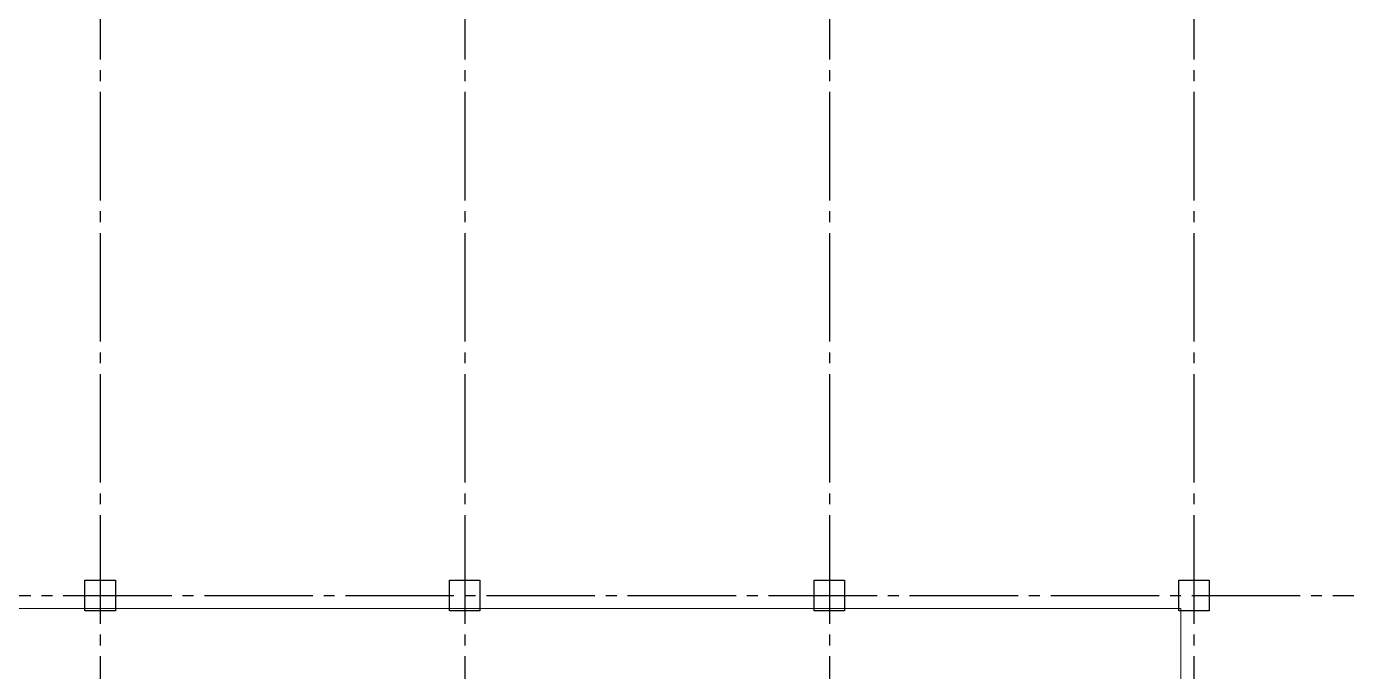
# Model space of a CAD drawing. Extents: x -18489 to 27370, y -8745 to 11880.
# Drawn here: x 6670 to 9712, y 7325 to 8811 of the extents above; entities that cross this region are included whole.
import ezdxf
from ezdxf.enums import TextEntityAlignment as Align

# ---------------------------------------------------------------- set-up
doc = ezdxf.new("R2010")
doc.units = 0
doc.header["$LTSCALE"] = 100
doc.linetypes.add('X-S-FAB-L10$0$COL-CEN-LIN', pattern=[3.25, 2.5, -0.25, 0.25, -0.25])
for name, color, linetype in [('X-S-FAB-L10$0$0-DIM-TXT', 8, 'Continuous'), ('X-S-FAB-L10$0$BLOCK', 8, 'Continuous'), ('X-S-FAB-L10$0$CCL', 8, 'X-S-FAB-L10$0$COL-CEN-LIN'), ('X-S-FAB-L10$0$COL-S', 8, 'Continuous'), ('X-S-FAB-L10$0$S-FNDN', 8, 'Continuous')]:
    doc.layers.add(name, color=color, linetype=linetype)
doc.styles.add('X-S-FAB-L10$0$CHINA', font='simplex.shx', dxfattribs={"width": 0.75, "bigfont": 'chineset.shx'})
doc.styles.add('X-S-FAB-L10$0$Standard', font='', dxfattribs={"width": 0.8})
doc.styles.add('X-S-FAB-L10$0$TG_NOTE_TEXT', font='simplex.shx', dxfattribs={"width": 0.75, "bigfont": 'chineset.shx'})
doc.styles.get('X-S-FAB-L10$0$Standard').set_extended_font_data('Microsoft JhengHei')

# ---------------------------------------------------------------- blocks, each defined once
blk = doc.blocks.new('X-S-FAB-L10$0$FAB2-L05')
at = {"layer": 'X-S-FAB-L10$0$CCL'}
for p, q in [((-19320, 11005), (-19320, 0)), ((-18480, 11005), (-18480, 0)), ((-17640, 11005), (-17640, 0)), ((-16800, 11005), (-16800, 0)), ((-26880, 8220), (1210, 8220))]:
    blk.add_line(p, q, dxfattribs=at)
at = {"layer": 'X-S-FAB-L10$0$COL-S'}
for points in [[(-19355, 8255), (-19285, 8255), (-19285, 8185), (-19355, 8185)], [(-18515, 8255), (-18445, 8255), (-18445, 8185), (-18515, 8185)], [(-17675, 8255), (-17605, 8255), (-17605, 8185), (-17675, 8185)], [(-16835, 8255), (-16765, 8255), (-16765, 8185), (-16835, 8185)]]:
    blk.add_lwpolyline(points, close=True, dxfattribs=at)
blk = doc.blocks.new('X-S-FAB-L10')
at = {"layer": 'X-S-FAB-L10$0$COL-S'}
for p, q in [((6805, 7535), (6875, 7535)), ((6805, 7465), (6805, 7535)), ((6875, 7535), (6875, 7465)), ((7645, 7535), (7715, 7535)), ((7645, 7465), (7645, 7535)), ((7715, 7535), (7715, 7465)), ((8485, 7535), (8555, 7535)), ((8485, 7465), (8485, 7535)), ((8555, 7535), (8555, 7465)), ((9325, 7535), (9395, 7535)), ((9325, 7465), (9325, 7535)), ((9395, 7535), (9395, 7465)), ((6875, 7465), (6805, 7465)), ((7715, 7465), (7645, 7465)), ((8555, 7465), (8485, 7465)), ((9395, 7465), (9325, 7465))]:
    blk.add_line(p, q, dxfattribs=at)
at = {"layer": 'X-S-FAB-L10$0$S-FNDN', "lineweight": 0, "flags": 128}
for points in [[(11935, 9055), (4350, 9055), (4350, 7470), (9330, 7470), (9330, -55), (11935, -55), (11935, 4530), (11070, 4530), (11070, 5003), (11935, 5003)], [(4350, 7470), (1830, 7470), (1830, 1500), (1812.5, 1500), (1812.5, -55), (9330, -55), (9330, 7470)]]:
    blk.add_lwpolyline(points, close=True, dxfattribs=at)
at = {"layer": 'X-S-FAB-L10$0$BLOCK'}
blk.add_blockref('X-S-FAB-L10$0$FAB2-L05', (26160, -720), dxfattribs=at)
at = {"style": 'X-S-FAB-L10$0$TG_NOTE_TEXT', "width": 0.5, "flags": 1}
for p in [(7463.301, 9020), (18268.251, 8649), (11197.77, 4800.167), (16485.801, 4800.167), (25420.27, 2635), (13360, 320.001, 0), (7463.301, -33.333)]:
    blk.add_attdef('WH', text='', height=20, dxfattribs=at).set_placement(p, align=Align.BOTTOM_LEFT)
at = {"width": 0.5}
for style, p in [('X-S-FAB-L10$0$TG_NOTE_TEXT', (7585, 9020)), ('X-S-FAB-L10$0$TG_NOTE_TEXT', (18389.95, 8649)), ('X-S-FAB-L10$0$TG_NOTE_TEXT', (11117.5, 4813.5)), ('X-S-FAB-L10$0$TG_NOTE_TEXT', (16607.5, 4813.5)), ('X-S-FAB-L10$0$TG_NOTE_TEXT', (25350, 2635)), ('X-S-FAB-L10$0$Standard', (13129.375, 325.001, 0)), ('X-S-FAB-L10$0$TG_NOTE_TEXT', (7585, -20))]:
    blk.add_attdef('DESC', text='', height=10, dxfattribs=dict(at, style=style)).set_placement(p, align=Align.BOTTOM_LEFT)
for tag, style, p in [('TYPE', 'X-S-FAB-L10$0$TG_NOTE_TEXT', (7619.286, 9020)), ('NO', 'X-S-FAB-L10$0$TG_NOTE_TEXT', (7650.095, 9020)), ('TYPE', 'X-S-FAB-L10$0$TG_NOTE_TEXT', (18424.236, 8649)), ('NO', 'X-S-FAB-L10$0$TG_NOTE_TEXT', (18455.045, 8649)), ('NO', 'X-S-FAB-L10$0$TG_NOTE_TEXT', (11088.595, 4813.5)), ('TYPE', 'X-S-FAB-L10$0$TG_NOTE_TEXT', (11151.786, 4813.5)), ('TYPE', 'X-S-FAB-L10$0$TG_NOTE_TEXT', (16641.786, 4813.5)), ('NO', 'X-S-FAB-L10$0$TG_NOTE_TEXT', (16672.595, 4813.5)), ('NO', 'X-S-FAB-L10$0$TG_NOTE_TEXT', (25313, 2635)), ('TYPE', 'X-S-FAB-L10$0$TG_NOTE_TEXT', (25350, 2635)), ('NO', 'X-S-FAB-L10$0$Standard', (13100, 320.001, 0)), ('TYPE', 'X-S-FAB-L10$0$Standard', (13129.375, 320.001, 0)), ('TYPE', 'X-S-FAB-L10$0$TG_NOTE_TEXT', (7619.286, -20)), ('NO', 'X-S-FAB-L10$0$TG_NOTE_TEXT', (7650.095, -20))]:
    blk.add_attdef(tag, text='', height=10, dxfattribs=dict(at, style=style)).set_placement(p, align=Align.BOTTOM_RIGHT)
at = {"style": 'X-S-FAB-L10$0$TG_NOTE_TEXT', "width": 0.5, "flags": 1}
for rotation, p in [(180, (43, 7480)), (180, (943, 7480)), (90, (24310, 3717.77)), (270, (17080, 1711.699))]:
    blk.add_attdef('WH', text='', height=20, rotation=rotation, dxfattribs=at).set_placement(p, align=Align.BOTTOM_LEFT)
at = {"width": 0.5}
for rotation, style, p in [(180, 'X-S-FAB-L10$0$Standard', (317.625, 7480)), (180, 'X-S-FAB-L10$0$Standard', (1217.625, 7480)), (90, 'X-S-FAB-L10$0$TG_NOTE_TEXT', (24310, 3647.5)), (270, 'X-S-FAB-L10$0$TG_NOTE_TEXT', (17080, 1605))]:
    blk.add_attdef('DESC', text='', height=10, rotation=rotation, dxfattribs=dict(at, style=style)).set_placement(p, align=Align.BOTTOM_LEFT)
for tag, rotation, style, p in [('TYPE', 180, 'X-S-FAB-L10$0$Standard', (317.625, 7480)), ('NO', 180, 'X-S-FAB-L10$0$Standard', (347, 7480)), ('TYPE', 180, 'X-S-FAB-L10$0$Standard', (1217.625, 7480)), ('NO', 180, 'X-S-FAB-L10$0$Standard', (1247, 7480)), ('TYPE', 90, 'X-S-FAB-L10$0$TG_NOTE_TEXT', (24310, 3647.5)), ('NO', 90, 'X-S-FAB-L10$0$TG_NOTE_TEXT', (24310, 3610.5)), ('TYPE', 270, 'X-S-FAB-L10$0$TG_NOTE_TEXT', (17080, 1605)), ('NO', 270, 'X-S-FAB-L10$0$TG_NOTE_TEXT', (17080, 1573))]:
    blk.add_attdef(tag, text='', height=10, rotation=rotation, dxfattribs=dict(at, style=style)).set_placement(p, align=Align.BOTTOM_RIGHT)
at = {"layer": 'X-S-FAB-L10$0$0-DIM-TXT', "style": 'X-S-FAB-L10$0$CHINA', "width": 0.75}
for p in [(667.414, 7855.1, -2689.4), (22627.353, 6728.814), (25644.722, 6728.814), (24778.787, 5569.051), (1118.252, 4980), (417.801, 4594.623), (23874.84, 4355), (22927.43, 4330.122), (23749.869, 3901.367), (417.801, 3765.236), (1118.252, 3730), (417.801, 3115.79), (536.882, 2227.832), (16908.994, 1782.652), (888.445, 880.466), (16977.43, 750), (18878.841, 750), (25641.221, 553.233), (21364.03, 526.894)]:
    blk.add_attdef('HIG', text='', height=80, dxfattribs=at).set_placement(p, align=Align.MIDDLE_LEFT)

msp = doc.modelspace()

# ---------------------------------------------------------------- block references
msp.add_blockref('X-S-FAB-L10', (0, 0))

doc.saveas('drawing.dxf')
